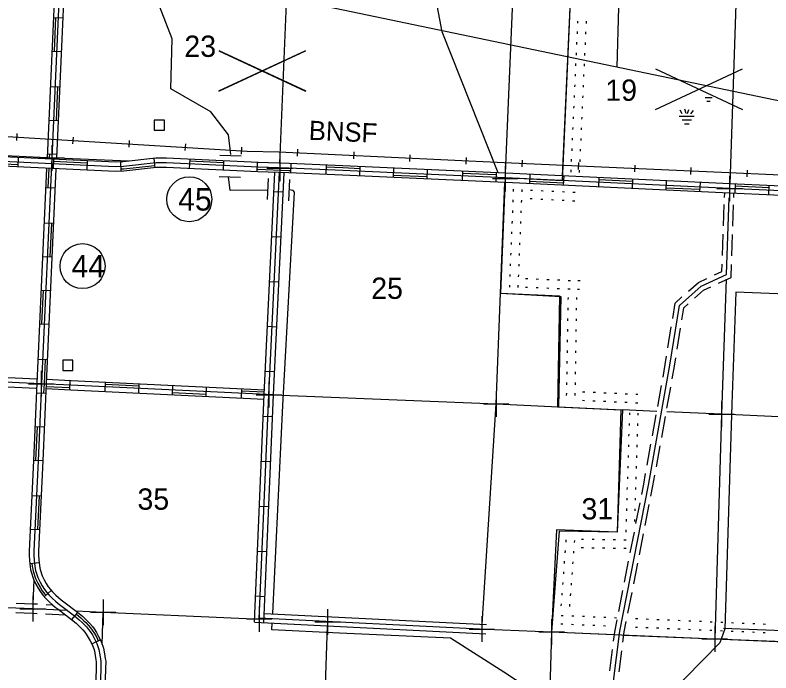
# Model space of a CAD drawing. Extents: x 1631746 to 1929985, y 682974 to 867734.
# Drawn here: x 1812767 to 1830503, y 771750 to 787190 of the extents above; entities that cross this region are included whole.
import ezdxf

# ---------------------------------------------------------------- set-up
doc = ezdxf.new("R2010")
doc.units = 0
for name, color, linetype in [('CSAH RTE', 7, 'Continuous'), ('CSAH SYM', 7, 'Continuous'), ('DWELLING', 7, 'Continuous'), ('HYDRO', 7, 'Continuous'), ('QUAD BASE SYM', 7, 'Continuous'), ('RAILROAD', 7, 'Continuous'), ('REFUGE WILDLIFE', 7, 'Continuous'), ('SECTION', 7, 'Continuous'), ('SECTION CORNER BASE', 7, 'Continuous'), ('SWAMP', 7, 'Continuous'), ('TOWNSHIP BDRY', 7, 'Continuous'), ('TOWNSHIP ROAD', 7, 'Continuous')]:
    doc.layers.add(name, color=color, linetype=linetype)

msp = doc.modelspace()

# ---------------------------------------------------------------- linework, layer by layer
at = {"layer": 'CSAH RTE'}
for p, q in [((1813667, 787135), (1813886, 787125)), ((1813631, 786344), (1813851, 786334)), ((1813594, 785517), (1813813, 785507)), ((1813558, 784726), (1813778, 784716)), ((1813522, 783934), (1813742, 783925)), ((1812841, 783845), (1812830, 783625)), ((1813668, 783805), (1813657, 783585)), ((1814459, 783767), (1814449, 783547)), ((1816021, 783823), (1816044, 783604)), ((1816865, 783809), (1816854, 783589)), ((1817572, 783905), (1818072, 783889)), ((1817656, 783772), (1817646, 783552)), ((1815239, 783741), (1815250, 783522)), ((1818447, 783735), (1818437, 783515)), ((1819238, 783705), (1819229, 783485)), ((1820065, 783669), (1820056, 783449)), ((1820857, 783634), (1820847, 783414)), ((1821648, 783598), (1821638, 783378)), ((1817557, 783405), (1818057, 783389)), ((1822439, 783562), (1822429, 783342)), ((1823266, 783524), (1823256, 783304)), ((1824057, 783488), (1824047, 783268)), ((1824849, 783451), (1824838, 783231)), ((1825640, 783414), (1825629, 783194)), ((1826467, 783375), (1826457, 783155)), ((1827258, 783338), (1827248, 783118)), ((1828049, 783300), (1828039, 783081)), ((1828840, 783263), (1828830, 783043)), ((1829667, 783224), (1829657, 783005)), ((1813486, 783143), (1813706, 783133)), ((1830458, 783189), (1830448, 782969)), ((1813448, 782316), (1813668, 782306)), ((1813411, 781525), (1813631, 781515)), ((1813375, 780734), (1813595, 780724)), ((1813339, 779943), (1813558, 779933)), ((1813301, 779116), (1813520, 779106)), ((1813265, 778324), (1813485, 778315)), ((1813231, 777533), (1813450, 777523)), ((1813196, 776742), (1813416, 776732)), ((1813158, 775915), (1813378, 775905)), ((1813121, 775124), (1813341, 775114)), ((1813109, 774315), (1813328, 774340)), ((1813448, 773539), (1813612, 773685)), ((1814097, 773002), (1814238, 773171)), ((1814565, 772431), (1814762, 772528))]:
    msp.add_line(p, q, dxfattribs=at)
for points in [[(1813828, 790732), (1813723, 788387), (1813518, 783841), (1813517, 783812)], [(1814048, 790722), (1813943, 788377), (1813738, 783831), (1813736, 783802)], [(1813833, 788382), (1813628, 783836), (1813385, 778547), (1813306, 776729), (1813207, 774607), (1813207, 774516), (1813211, 774394), (1813227, 774254), (1813238, 774198), (1813249, 774150), (1813302, 773992), (1813353, 773882), (1813403, 773793), (1813454, 773711), (1813509, 773636), (1813565, 773573), (1813647, 773494), (1813714, 773432), (1813776, 773382), (1813841, 773332), (1814161, 773092), (1814271, 772999), (1814341, 772932), (1814388, 772887), (1814439, 772834), (1814492, 772771), (1814529, 772720), (1814580, 772640), (1814629, 772550), (1814682, 772442), (1814733, 772301), (1814757, 772176), (1814773, 772074), (1814782, 772017), (1814778, 771850), (1814659, 768116)], [(1813717, 787133), (1813681, 786342)], [(1813763, 785509), (1813728, 784718)], [(1818468, 783624), (1816319, 783725), (1816080, 783719), (1815311, 783635), (1815121, 783625), (1811317, 783808), (1809606, 783875), (1809487, 783892), (1809400, 783914), (1809092, 784017), (1809018, 784038), (1808906, 784054), (1808308, 784082), (1803020, 784315), (1797685, 784550), (1792305, 784802), (1788401, 784976)], [(1845189, 782513), (1840030, 782746), (1834745, 782996), (1829538, 783230), (1824447, 783470), (1820461, 783652), (1819196, 783707), (1818472, 783734), (1816320, 783835), (1816073, 783828), (1815302, 783744), (1815121, 783735), (1811321, 783918), (1809616, 783985), (1809509, 784000), (1809432, 784020), (1809124, 784123), (1809041, 784146), (1808917, 784164), (1808313, 784192), (1803025, 784425), (1797690, 784660), (1792310, 784912), (1790780, 784980)], [(1845180, 782293), (1840019, 782526), (1834735, 782776), (1829528, 783010), (1824437, 783250), (1820451, 783432), (1819187, 783487), (1818463, 783514), (1816318, 783614), (1816087, 783609), (1815320, 783525), (1815121, 783515), (1811312, 783698), (1809596, 783765), (1809465, 783784), (1809369, 783809), (1809059, 783912), (1808995, 783930), (1808896, 783945), (1808303, 783972), (1803015, 784205), (1797680, 784440), (1792300, 784693), (1790771, 784760)], [(1813572, 783932), (1813568, 783838), (1813567, 783810)], [(1814457, 783717), (1813666, 783755)], [(1817654, 783722), (1816862, 783759)], [(1812833, 783675), (1812042, 783713)], [(1813507, 783593), (1813275, 778552), (1813196, 776733), (1813097, 774609), (1813097, 774514), (1813101, 774386), (1813118, 774238), (1813130, 774176), (1813142, 774120), (1813200, 773951), (1813255, 773832), (1813308, 773737), (1813363, 773649), (1813423, 773567), (1813485, 773497), (1813571, 773414), (1813642, 773349), (1813708, 773296), (1813774, 773244), (1814093, 773006), (1814198, 772918), (1814264, 772853), (1814310, 772809), (1814357, 772760), (1814405, 772703), (1814438, 772658), (1814485, 772584), (1814531, 772500), (1814580, 772399), (1814626, 772271), (1814649, 772157), (1814665, 772058), (1814671, 772011), (1814668, 771853), (1814549, 768119)], [(1813726, 783582), (1813495, 778542), (1813416, 776724), (1813317, 774604), (1813317, 774518), (1813321, 774402), (1813336, 774271), (1813346, 774220), (1813355, 774179), (1813404, 774032), (1813451, 773932), (1813497, 773849), (1813545, 773772), (1813594, 773706), (1813645, 773649), (1813722, 773574), (1813785, 773516), (1813845, 773468), (1813908, 773419), (1814230, 773178), (1814345, 773081), (1814417, 773011), (1814465, 772965), (1814521, 772908), (1814579, 772838), (1814620, 772781), (1814674, 772696), (1814726, 772601), (1814783, 772485), (1814839, 772330), (1814865, 772196), (1814882, 772091), (1814892, 772024), (1814888, 771846), (1814769, 768113)], [(1813556, 783590), (1813536, 783141)], [(1816039, 783654), (1815316, 783575), (1815248, 783572)], [(1845252, 782400), (1840025, 782636), (1834740, 782886), (1829533, 783120), (1824442, 783360), (1820456, 783542), (1819191, 783597), (1818468, 783624)], [(1820854, 783584), (1820458, 783602), (1820063, 783619)], [(1819231, 783535), (1819189, 783537), (1818465, 783564), (1818439, 783565)], [(1822431, 783392), (1821640, 783428)], [(1824055, 783438), (1823264, 783474)], [(1825632, 783244), (1824841, 783281)], [(1827256, 783288), (1826465, 783325)], [(1828832, 783093), (1828041, 783130)], [(1830456, 783139), (1829665, 783174)], [(1813618, 782308), (1813581, 781517)], [(1813425, 780732), (1813389, 779940)], [(1813470, 779108), (1813445, 778545), (1813435, 778317)], [(1813281, 777531), (1813246, 776739)], [(1813328, 775907), (1813291, 775116)], [(1813159, 774321), (1813168, 774245), (1813179, 774186), (1813191, 774134), (1813246, 773969), (1813299, 773855), (1813351, 773762), (1813404, 773677), (1813462, 773599), (1813486, 773572)], [(1814206, 773132), (1814312, 773044), (1814382, 772975), (1814430, 772930), (1814483, 772874), (1814539, 772808), (1814578, 772753), (1814631, 772671), (1814682, 772578), (1814717, 772506)]]:
    msp.add_lwpolyline(points, dxfattribs=at)
at = {"layer": 'CSAH SYM'}
for centre in [(1816854, 782867), (1814349, 781297)]:
    msp.add_circle(centre, 528, dxfattribs=at)
at = {"layer": 'DWELLING'}
for points in [[(1816033, 784727), (1816033, 784487), (1816273, 784487), (1816273, 784727)], [(1813884, 779087), (1813884, 778847), (1814124, 778847), (1814124, 779087)]]:
    msp.add_lwpolyline(points, close=True, dxfattribs=at)
at = {"layer": 'HYDRO'}
for points in [[(1826899, 785976), (1826973, 788771), (1828069, 788724), (1828302, 788806), (1827456, 793387)], [(1824100, 783486), (1822791, 786798), (1822651, 787544), (1822620, 787613), (1822587, 787643), (1822530, 787671), (1821589, 787778), (1821206, 788085), (1820772, 788799), (1820061, 789077), (1819356, 789570)], [(1817826, 783917), (1817772, 784381), (1817361, 784918), (1816421, 785457), (1816455, 786634), (1815912, 788031), (1815506, 788786)], [(1815771, 788300), (1839727, 783301)], [(1818701, 783081), (1817814, 783070), (1817776, 783397)], [(1818813, 773141), (1819047, 778026), (1819323, 783031), (1819295, 783070), (1819199, 783085)], [(1845051, 782015), (1842908, 782104), (1840359, 782231), (1835121, 782459), (1832319, 782612), (1832224, 780587), (1829679, 780687), (1829585, 778055), (1829425, 772780)], [(1826579, 770211), (1826360, 770149), (1825702, 770219), (1825650, 770837), (1824232, 771768), (1822988, 772567), (1820379, 772685), (1818795, 772761), (1818803, 772922)], [(1829425, 772782), (1829306, 772454), (1827686, 770805), (1827714, 770507), (1827487, 770269), (1827404, 770260), (1826916, 770307), (1826838, 770285)], [(1835640, 772525), (1835346, 772540), (1831801, 772697), (1830179, 772760), (1829392, 772794)]]:
    msp.add_lwpolyline(points, dxfattribs=at)
at = {"layer": 'QUAD BASE SYM'}
for p, q in [((1817546, 786352), (1819583, 785402)), ((1817546, 785402), (1819583, 786352)), ((1817550, 786362), (1819587, 785412)), ((1817550, 785412), (1819587, 786362)), ((1818565, 785877), (1818565, 785877)), ((1818569, 785887), (1818569, 785887)), ((1827797, 785925), (1829834, 784975)), ((1827797, 784975), (1829834, 785925)), ((1828816, 785450), (1828816, 785450))]:
    msp.add_line(p, q, dxfattribs=at)
at = {"layer": 'RAILROAD'}
for p, q in [((1812809, 784408), (1812799, 784248)), ((1814127, 784328), (1814117, 784168)), ((1815444, 784248), (1815435, 784088)), ((1816762, 784168), (1816752, 784008)), ((1818079, 784088), (1818070, 783928)), ((1819396, 784041), (1819388, 783882)), ((1820714, 783978), (1820707, 783818)), ((1822033, 783914), (1822025, 783754)), ((1823351, 783850), (1823343, 783690)), ((1824669, 783788), (1824662, 783628)), ((1825988, 783729), (1825981, 783569)), ((1827307, 783670), (1827300, 783511)), ((1828626, 783612), (1828618, 783452)), ((1829944, 783553), (1829937, 783393))]:
    msp.add_line(p, q, dxfattribs=at)
msp.add_lwpolyline([(1810283, 784481), (1818214, 784000), (1818957, 783982), (1824245, 783727), (1829512, 783492), (1834721, 783258)], dxfattribs=at)
at = {"layer": 'REFUGE WILDLIFE'}
for p, q in [((1825966, 787051), (1825965, 787001)), ((1826166, 787044), (1826164, 786994)), ((1825955, 786802), (1825953, 786752)), ((1826155, 786795), (1826153, 786745)), ((1825944, 786552), (1825942, 786502)), ((1826144, 786545), (1826142, 786495)), ((1825932, 786302), (1825931, 786252)), ((1826132, 786295), (1826130, 786245)), ((1825921, 786052), (1825919, 786003)), ((1826121, 786045), (1826119, 785995)), ((1825910, 785803), (1825908, 785753)), ((1826109, 785796), (1826108, 785746)), ((1825898, 785553), (1825896, 785503)), ((1826098, 785546), (1826096, 785496)), ((1825887, 785303), (1825885, 785253)), ((1826087, 785296), (1826085, 785246)), ((1825876, 785054), (1825874, 785004)), ((1826075, 785046), (1826074, 784996)), ((1825864, 784804), (1825862, 784754)), ((1826064, 784797), (1826062, 784747)), ((1825853, 784554), (1825851, 784504)), ((1826053, 784547), (1826051, 784497)), ((1825842, 784304), (1825840, 784254)), ((1826041, 784297), (1826040, 784247)), ((1825830, 784055), (1825828, 784005)), ((1826030, 784047), (1826028, 783997)), ((1825819, 783805), (1825817, 783755)), ((1826019, 783798), (1826017, 783748)), ((1825807, 783555), (1825806, 783505)), ((1826007, 783548), (1826006, 783498)), ((1824458, 783101), (1824457, 783051)), ((1824658, 783095), (1824656, 783045)), ((1824910, 783074), (1824860, 783076)), ((1825159, 783061), (1825109, 783063)), ((1825409, 783049), (1825359, 783051)), ((1825659, 783036), (1825609, 783038)), ((1824902, 782874), (1824852, 782876)), ((1825151, 782861), (1825101, 782863)), ((1825908, 783023), (1825858, 783025)), ((1824448, 782852), (1824446, 782802)), ((1824648, 782845), (1824646, 782795)), ((1825401, 782849), (1825351, 782851)), ((1825651, 782836), (1825601, 782838)), ((1825900, 782824), (1825850, 782826)), ((1824438, 782602), (1824436, 782552)), ((1824638, 782596), (1824636, 782546)), ((1824428, 782352), (1824426, 782302)), ((1824628, 782346), (1824626, 782296)), ((1824418, 782102), (1824416, 782052)), ((1824617, 782096), (1824616, 782046)), ((1824407, 781852), (1824406, 781802)), ((1824607, 781846), (1824606, 781796)), ((1824397, 781603), (1824396, 781553)), ((1824597, 781596), (1824596, 781547)), ((1824387, 781353), (1824386, 781303)), ((1824587, 781347), (1824586, 781297)), ((1824377, 781103), (1824376, 781053)), ((1824577, 781097), (1824575, 781047)), ((1824748, 781006), (1824798, 781005)), ((1824997, 780996), (1825047, 780994)), ((1825247, 780985), (1825297, 780984)), ((1825497, 780975), (1825547, 780973)), ((1825747, 780964), (1825797, 780963)), ((1825976, 780959), (1826026, 780958)), ((1824367, 780853), (1824365, 780803)), ((1824567, 780847), (1824565, 780797)), ((1824741, 780806), (1824791, 780805)), ((1824991, 780796), (1825041, 780794)), ((1825241, 780785), (1825291, 780784)), ((1825491, 780775), (1825541, 780773)), ((1825740, 780765), (1825790, 780763)), ((1825965, 780757), (1826015, 780755)), ((1825742, 780565), (1825741, 780515)), ((1825942, 780563), (1825941, 780513)), ((1825737, 780315), (1825737, 780265)), ((1825937, 780313), (1825937, 780263)), ((1825733, 780065), (1825733, 780015)), ((1825933, 780063), (1825933, 780013)), ((1825729, 779815), (1825728, 779765)), ((1825929, 779813), (1825928, 779763)), ((1825724, 779565), (1825724, 779515)), ((1825924, 779563), (1825924, 779513)), ((1825720, 779315), (1825720, 779265)), ((1825920, 779313), (1825920, 779263)), ((1825716, 779065), (1825715, 779015)), ((1825916, 779063), (1825915, 779013)), ((1825711, 778815), (1825711, 778765)), ((1825911, 778813), (1825911, 778763)), ((1825707, 778565), (1825707, 778515)), ((1825907, 778563), (1825907, 778513)), ((1825703, 778315), (1825702, 778265)), ((1825903, 778313), (1825902, 778263)), ((1826085, 778349), (1826135, 778347)), ((1826335, 778337), (1826385, 778336)), ((1826584, 778326), (1826634, 778324)), ((1826834, 778315), (1826884, 778313)), ((1827084, 778304), (1827134, 778302)), ((1827334, 778292), (1827384, 778291)), ((1826078, 778149), (1826128, 778147)), ((1826328, 778138), (1826378, 778136)), ((1826577, 778126), (1826627, 778125)), ((1826827, 778115), (1826877, 778113)), ((1827077, 778104), (1827127, 778102)), ((1827327, 778092), (1827377, 778091)), ((1827182, 777854), (1827181, 777804)), ((1827382, 777850), (1827381, 777800)), ((1827174, 777604), (1827173, 777554)), ((1827374, 777600), (1827373, 777550)), ((1827166, 777354), (1827165, 777304)), ((1827366, 777350), (1827365, 777300)), ((1827159, 777104), (1827158, 777054)), ((1827359, 777100), (1827358, 777050)), ((1827151, 776854), (1827150, 776804)), ((1827351, 776850), (1827350, 776800)), ((1827143, 776605), (1827142, 776555)), ((1827343, 776600), (1827342, 776550)), ((1827135, 776355), (1827134, 776305)), ((1827335, 776350), (1827334, 776300)), ((1827127, 776105), (1827126, 776055)), ((1827327, 776101), (1827326, 776051)), ((1827120, 775855), (1827119, 775805)), ((1827320, 775851), (1827319, 775801)), ((1827112, 775605), (1827111, 775555)), ((1827312, 775601), (1827311, 775551)), ((1827104, 775355), (1827103, 775305)), ((1827304, 775351), (1827303, 775301)), ((1827096, 775105), (1827095, 775055)), ((1826105, 774882), (1826055, 774883)), ((1826355, 774878), (1826305, 774879)), ((1825692, 774870), (1825689, 774820)), ((1825891, 774857), (1825888, 774807)), ((1826605, 774874), (1826555, 774875)), ((1826855, 774870), (1826805, 774871)), ((1827105, 774866), (1827055, 774866)), ((1825673, 774621), (1825670, 774571)), ((1825873, 774608), (1825870, 774558)), ((1826104, 774682), (1826054, 774683)), ((1826354, 774678), (1826304, 774679)), ((1826604, 774674), (1826554, 774675)), ((1826854, 774670), (1826804, 774671)), ((1827104, 774666), (1827054, 774666)), ((1825655, 774371), (1825651, 774321)), ((1825854, 774358), (1825851, 774309)), ((1825636, 774122), (1825633, 774072)), ((1825836, 774109), (1825832, 774059)), ((1825617, 773873), (1825614, 773823)), ((1825817, 773860), (1825814, 773810)), ((1825599, 773623), (1825596, 773574)), ((1825798, 773611), (1825795, 773561)), ((1825580, 773374), (1825577, 773324)), ((1825780, 773361), (1825777, 773311)), ((1825580, 773101), (1825630, 773100)), ((1825830, 773091), (1825879, 773089)), ((1826079, 773080), (1826129, 773078)), ((1826329, 773069), (1826379, 773068)), ((1826579, 773059), (1826629, 773057)), ((1826829, 773048), (1826879, 773046)), ((1827328, 773027), (1827378, 773025)), ((1827578, 773016), (1827628, 773015)), ((1827828, 773005), (1827878, 773004)), ((1828077, 772995), (1828127, 772993)), ((1828327, 772984), (1828377, 772983)), ((1828577, 772974), (1828627, 772972)), ((1828827, 772963), (1828877, 772961)), ((1829077, 772952), (1829127, 772951)), ((1829326, 772942), (1829376, 772940)), ((1829576, 772931), (1829626, 772929)), ((1825573, 772901), (1825623, 772900)), ((1825823, 772891), (1825873, 772889)), ((1826073, 772880), (1826123, 772878)), ((1826323, 772869), (1826372, 772868)), ((1826572, 772859), (1826622, 772857)), ((1827322, 772827), (1827372, 772825)), ((1827571, 772816), (1827621, 772815)), ((1827821, 772806), (1827871, 772804)), ((1828071, 772795), (1828121, 772793)), ((1828321, 772784), (1828371, 772783)), ((1828570, 772774), (1828620, 772772)), ((1828820, 772763), (1828870, 772761)), ((1829070, 772752), (1829120, 772751)), ((1829826, 772920), (1829876, 772919)), ((1830076, 772910), (1830126, 772908)), ((1830325, 772899), (1830375, 772897)), ((1829320, 772742), (1829370, 772740)), ((1829570, 772731), (1829620, 772729)), ((1829819, 772720), (1829869, 772719)), ((1830069, 772710), (1830119, 772708)), ((1830319, 772699), (1830369, 772698))]:
    msp.add_line(p, q, dxfattribs=at)
for points in [[(1819806, 804643), (1819741, 801925), (1819644, 799503), (1819528, 796911), (1822152, 796773), (1821935, 791035), (1824554, 790893), (1824495, 788643), (1825840, 788574), (1825601, 783303), (1824269, 783370), (1824159, 780661), (1825544, 780603), (1825499, 777994), (1826984, 777927), (1826894, 775052), (1825533, 775075), (1825356, 772710), (1839586, 772104)], [(1824495, 788643), (1825840, 788574), (1825606, 783415)], [(1824159, 780661), (1825577, 780583), (1825522, 777997), (1827020, 777928), (1826899, 775057), (1825475, 775110), (1825356, 772710)]]:
    msp.add_lwpolyline(points, dxfattribs=at)
at = {"layer": 'SECTION'}
for points in [[(1830015, 800615), (1829947, 798994), (1829800, 793702), (1829711, 788384), (1829537, 783230)], [(1818981, 783716), (1819189, 788792)], [(1813518, 783841), (1809397, 784032)], [(1815431, 783758), (1813738, 783831)], [(1829457, 780988), (1829344, 777823), (1829184, 772548)], [(1818834, 778275), (1824056, 778064), (1825522, 777997)], [(1827020, 777929), (1827823, 777892)], [(1828058, 777886), (1829344, 777827), (1834545, 777589), (1839820, 777362), (1842573, 777245)], [(1813206, 773932), (1813185, 773362)], [(1814809, 772414), (1814834, 773173)], [(1819932, 767976), (1820097, 772851)], [(1825356, 772710), (1825208, 767617), (1825011, 762520)]]:
    msp.add_lwpolyline(points, dxfattribs=at)
at = {"layer": 'SECTION CORNER BASE'}
for p, q in [((1813628, 784136), (1813628, 783536)), ((1813328, 783836), (1813928, 783836)), ((1813628, 783836), (1813628, 783836)), ((1818976, 783895), (1818976, 783295)), ((1818676, 783595), (1819276, 783595)), ((1818976, 783595), (1818976, 783595)), ((1824266, 783653), (1824266, 783053)), ((1829533, 783420), (1829533, 782820)), ((1823966, 783353), (1824566, 783353)), ((1824266, 783353), (1824266, 783353)), ((1829233, 783120), (1829833, 783120)), ((1829533, 783120), (1829533, 783120)), ((1813379, 778837), (1813379, 778237)), ((1813079, 778537), (1813679, 778537)), ((1813379, 778537), (1813379, 778537)), ((1818724, 778580), (1818724, 777980)), ((1818424, 778280), (1819024, 778280)), ((1818724, 778280), (1818724, 778280)), ((1824056, 778364), (1824056, 777764)), ((1829344, 778123), (1829344, 777523)), ((1823756, 778064), (1824355, 778064)), ((1824056, 778064), (1824056, 778064)), ((1829044, 777823), (1829644, 777823)), ((1829344, 777823), (1829344, 777823)), ((1813181, 773555), (1813181, 772955)), ((1814834, 773473), (1814834, 772873)), ((1818494, 773316), (1818494, 772716)), ((1812881, 773255), (1813481, 773255)), ((1813181, 773255), (1813181, 773255)), ((1814534, 773173), (1815134, 773173)), ((1814834, 773173), (1814834, 773173)), ((1820100, 773245), (1820100, 772645)), ((1818194, 773016), (1818794, 773016)), ((1818494, 773016), (1818494, 773016)), ((1819800, 772945), (1820400, 772945)), ((1820100, 772945), (1820100, 772945)), ((1823719, 773079), (1823719, 772479)), ((1825356, 773010), (1825356, 772410)), ((1823419, 772779), (1824019, 772779)), ((1823719, 772779), (1823719, 772779)), ((1829184, 772848), (1829184, 772248)), ((1825056, 772710), (1825656, 772710)), ((1825356, 772710), (1825356, 772710)), ((1828884, 772548), (1829484, 772548)), ((1829184, 772548), (1829184, 772548))]:
    msp.add_line(p, q, dxfattribs=at)
at = {"layer": 'SWAMP'}
for p, q in [((1828961, 785259), (1829121, 785259)), ((1829003, 785172), (1829078, 785172)), ((1828354, 784816), (1828704, 784816)), ((1828418, 784870), (1828375, 784960)), ((1828514, 784884), (1828482, 784984)), ((1828545, 784877), (1828577, 784977)), ((1828625, 784873), (1828688, 784947)), ((1828419, 784728), (1828639, 784728)), ((1828472, 784641), (1828587, 784641))]:
    msp.add_line(p, q, dxfattribs=at)
at = {"layer": 'TOWNSHIP BDRY'}
for points in [[(1824272, 783478), (1824495, 788643), (1824669, 793848)], [(1823726, 772897), (1824056, 778064), (1824262, 783258)], [(1814194, 773205), (1814834, 773173), (1818018, 773031)], [(1818018, 773031), (1818386, 773019)], [(1823819, 772775), (1825356, 772710), (1826834, 772648)], [(1827057, 772638), (1829184, 772548), (1830806, 772484), (1834351, 772327), (1836116, 772239), (1839586, 772104), (1841216, 772045)]]:
    msp.add_lwpolyline(points, dxfattribs=at)
at = {"layer": 'TOWNSHIP ROAD'}
for p, q in [((1818691, 782858), (1818714, 783357)), ((1819190, 782834), (1819214, 783333)), ((1819059, 783032), (1818840, 783043)), ((1819009, 781977), (1818790, 781988)), ((1818959, 780923), (1818740, 780933)), ((1818909, 779868), (1818690, 779878)), ((1818859, 778813), (1818640, 778823)), ((1814051, 778396), (1814061, 778615)), ((1814878, 778356), (1814889, 778575)), ((1815669, 778318), (1815680, 778537)), ((1816460, 778280), (1816471, 778499)), ((1817251, 778241), (1817262, 778461)), ((1818078, 778202), (1818089, 778421)), ((1818811, 777759), (1818591, 777768)), ((1818765, 776704), (1818545, 776713)), ((1818719, 775649), (1818499, 775658)), ((1818673, 774594), (1818453, 774603)), ((1818627, 773539), (1818407, 773548))]:
    msp.add_line(p, q, dxfattribs=at)
for points in [[(1818381, 772949), (1818614, 778285), (1818861, 783499)], [(1818494, 773016), (1818724, 778280), (1818971, 783501)], [(1818600, 772918), (1818834, 778275), (1819081, 783491)], [(1826147, 757106), (1826405, 762192), (1826729, 770934), (1826954, 772732), (1827628, 776160), (1828133, 778970), (1828357, 780374), (1828863, 780824), (1829461, 781103), (1829525, 782901)], [(1829418, 782905), (1829422, 783020)], [(1829633, 782905), (1829637, 783010)], [(1829392, 782246), (1829410, 782746)], [(1829612, 782239), (1829629, 782738)], [(1829367, 781547), (1829385, 782047)], [(1829587, 781539), (1829604, 782039)], [(1829179, 781093), (1829354, 781175), (1829360, 781347)], [(1829272, 780894), (1829569, 781032), (1829580, 781339)], [(1828566, 780707), (1828802, 780917), (1828998, 781008)], [(1828712, 780542), (1828924, 780731), (1829091, 780809)], [(1828198, 780072), (1828255, 780430), (1828416, 780574)], [(1828415, 780038), (1828460, 780318), (1828562, 780409)], [(1828087, 779381), (1828166, 779875)], [(1828304, 779346), (1828383, 779840)], [(1827971, 778693), (1828024, 778988), (1828056, 779184)], [(1828188, 778654), (1828241, 778951), (1828273, 779149)], [(1818834, 778275), (1814077, 778505), (1813379, 778537), (1808069, 778781)], [(1808174, 778886), (1813279, 778652)], [(1808164, 778667), (1813270, 778432)], [(1813499, 778642), (1814082, 778614), (1818619, 778396)], [(1813491, 778472), (1814053, 778446)], [(1814886, 778526), (1815677, 778487)], [(1827847, 778004), (1827936, 778496)], [(1828064, 777965), (1828152, 778457)], [(1813489, 778422), (1814071, 778395), (1818609, 778176)], [(1816463, 778329), (1817254, 778291)], [(1818086, 778371), (1818617, 778346)], [(1827724, 777315), (1827812, 777807)], [(1827940, 777276), (1828029, 777768)], [(1827600, 776626), (1827688, 777118)], [(1827816, 776587), (1827905, 777079)], [(1827472, 775940), (1827519, 776180), (1827564, 776429)], [(1827688, 775897), (1827736, 776140), (1827781, 776390)], [(1827337, 775253), (1827434, 775743)], [(1827553, 775210), (1827649, 775701)], [(1827202, 774566), (1827299, 775057)], [(1827418, 774523), (1827514, 775014)], [(1827067, 773879), (1827164, 774370)], [(1827283, 773837), (1827379, 774327)], [(1826932, 773192), (1827029, 773683)], [(1827148, 773150), (1827244, 773640)], [(1813988, 773215), (1813181, 773255), (1809566, 773398)], [(1813294, 773360), (1813186, 773365), (1812794, 773381)], [(1813642, 773343), (1813494, 773350)], [(1813283, 773140), (1813176, 773145), (1812785, 773161)], [(1813950, 773107), (1813483, 773130)], [(1818620, 773145), (1823828, 772884)], [(1818383, 772937), (1823817, 772665)], [(1818495, 773041), (1823823, 772775)], [(1826813, 772495), (1826845, 772750), (1826894, 772996)], [(1827032, 772468), (1827063, 772715), (1827109, 772954)], [(1826727, 771800), (1826789, 772296)], [(1826945, 771773), (1827007, 772269)]]:
    msp.add_lwpolyline(points, dxfattribs=at)

# ---------------------------------------------------------------- texts
at = {"layer": 'CSAH SYM'}
for s, p in [('45', (1816594, 782602)), ('44', (1814090, 781032))]:
    msp.add_text(s, height=528, dxfattribs=at).set_placement(p)
at = {"layer": 'RAILROAD'}
msp.add_text('BNSF', height=450, rotation=357.5089, dxfattribs=at).set_placement((1819652, 784264))
at = {"layer": 'SECTION'}
for s, p in [('23', (1816739, 786209)), ('19', (1826618, 785178)), ('25', (1821124, 780529)), ('35', (1815638, 775580)), ('31', (1826058, 775352))]:
    msp.add_text(s, height=500, dxfattribs=at).set_placement(p)

doc.saveas('drawing.dxf')
